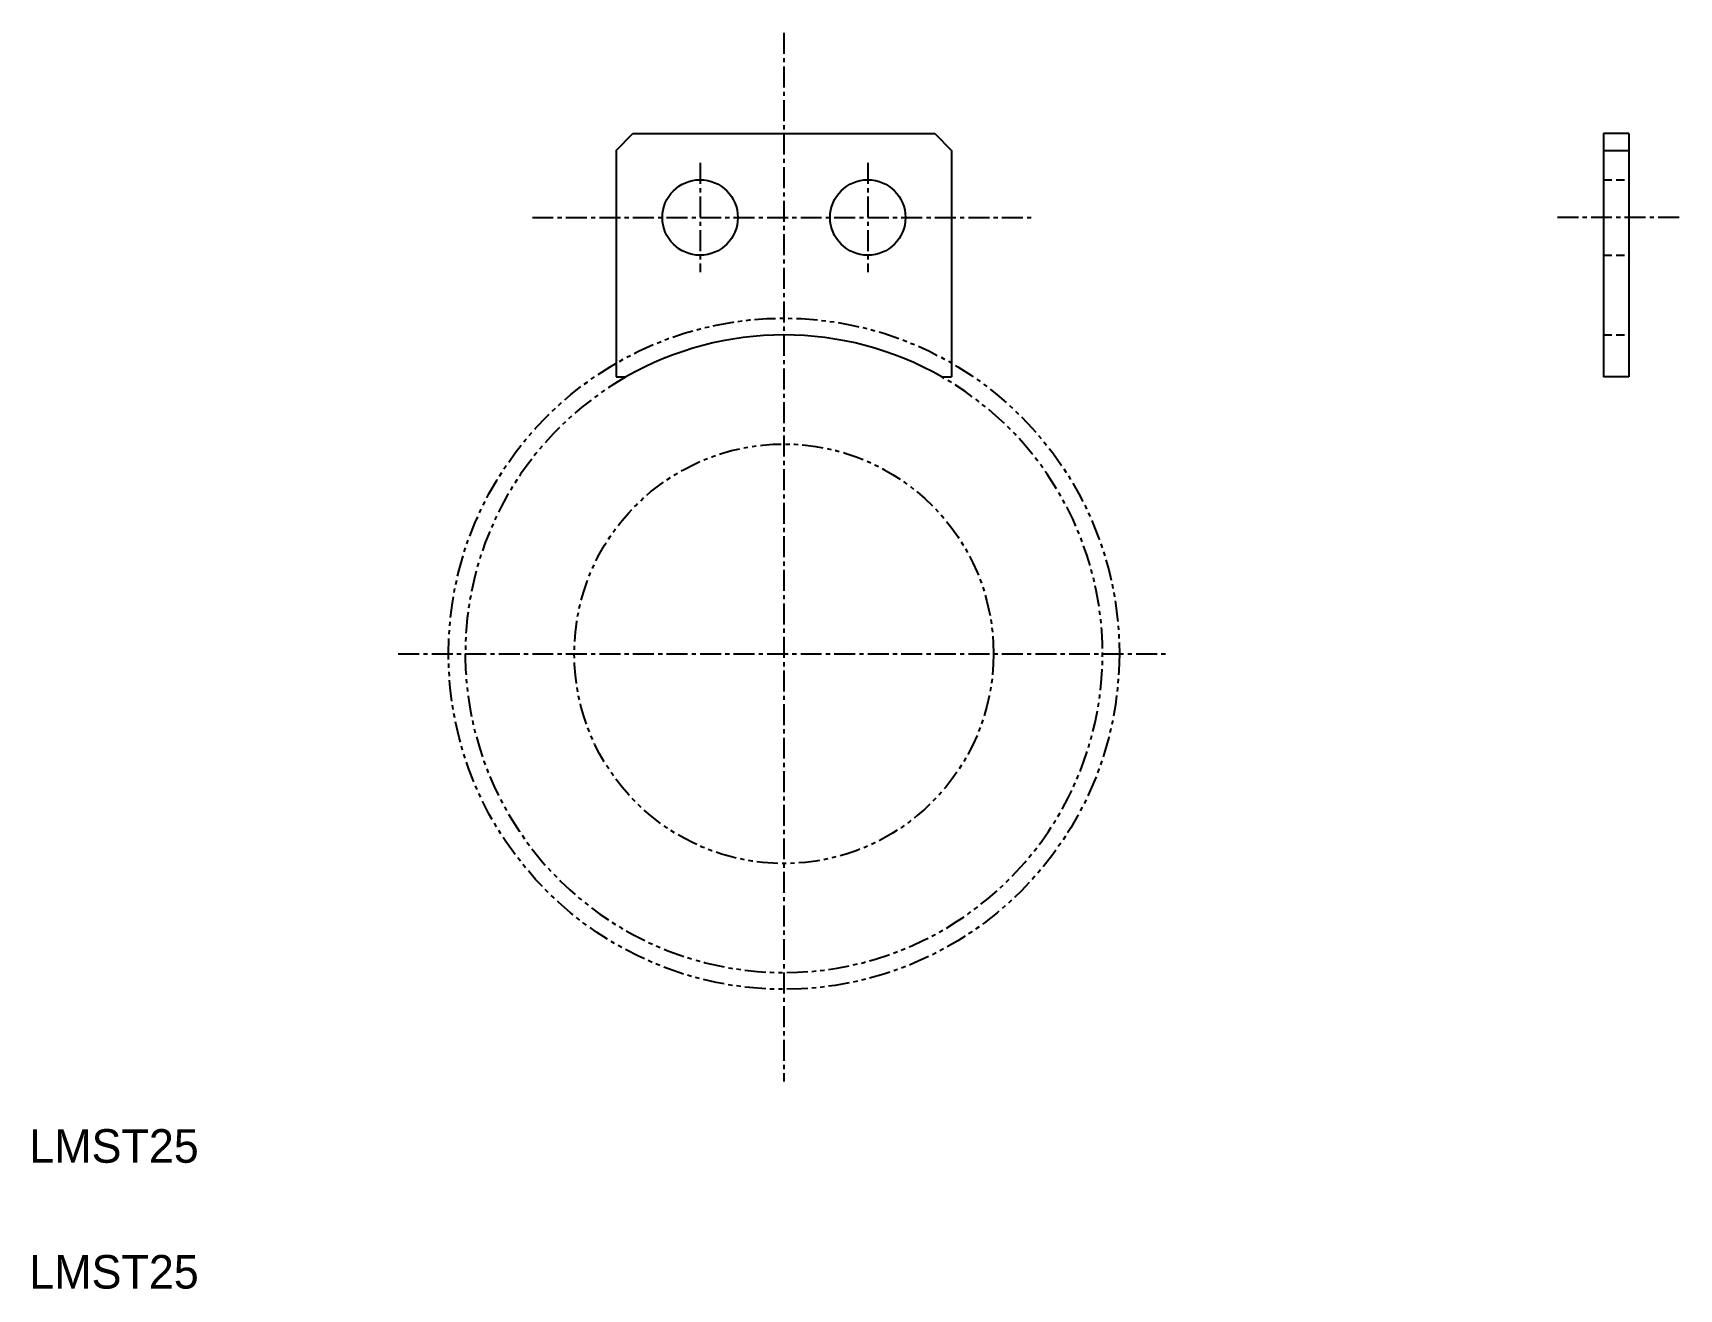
# Model space of a CAD drawing. Extents: x 5.2 to 103.4, y 5 to 79.8.
import ezdxf

# ---------------------------------------------------------------- set-up
doc = ezdxf.new("R2010")
doc.units = 0
for name, pattern in [('CENTER', [2, 1.25, -0.25, 0.25, -0.25]), ('DASHED', [0.75, 0.5, -0.25]), ('PHANTOM', [2.5, 1.25, -0.25, 0.25, -0.25, 0.25, -0.25])]:
    doc.linetypes.add(name, pattern=pattern)
doc.layers.get('0').update_dxf_attribs({"linetype": 'CONTINUOUS'})
doc.layers.add('CENTER', color=1, linetype='CENTER')

msp = doc.modelspace()

# ---------------------------------------------------------------- linework, layer by layer
at = {"color": 7, "linetype": 'CONTINUOUS'}
for p, q in [((40, 72.833), (41, 73.833)), ((41, 73.833), (59, 73.833)), ((59, 73.833), (60, 72.833)), ((98.875, 73.833), (98.875, 59.333)), ((100.375, 73.833), (98.875, 73.833)), ((100.375, 73.833), (100.375, 59.333)), ((40, 72.833), (40, 59.333)), ((60, 72.833), (60, 59.333)), ((98.875, 72.833), (100.375, 72.833)), ((40, 69.458), (40, 69.458)), ((40, 66.083), (40, 66.083)), ((40, 59.333), (40.579, 59.333)), ((59.421, 59.333), (60, 59.333)), ((100.375, 59.333), (98.875, 59.333))]:
    msp.add_line(p, q, dxfattribs=at)
at = {"color": 3, "linetype": 'DASHED'}
for p, q in [((98.875, 71.083), (100.375, 71.083)), ((98.875, 66.583), (100.375, 66.583)), ((98.875, 61.833), (100.375, 61.833))]:
    msp.add_line(p, q, dxfattribs=at)
at = {"color": 7, "linetype": 'CONTINUOUS'}
for centre in [(45, 68.833), (55, 68.833)]:
    msp.add_circle(centre, 2.25, dxfattribs=at)
at = {"color": 3, "linetype": 'PHANTOM'}
for radius in [20, 12.5]:
    msp.add_circle((50, 42.833), radius, dxfattribs=at)
at = {"color": 7, "linetype": 'CONTINUOUS'}
msp.add_arc((50, 42.833), 19, 60.27567, 119.72433, dxfattribs=at)
at = {"color": 3, "linetype": 'PHANTOM'}
msp.add_arc((50, 42.833), 19, 119.72433, 60.27567, dxfattribs=at)
at = {"layer": 'CENTER', "color": 1, "linetype": 'CENTER'}
for p, q in [((50, 79.833), (50, 17.333)), ((45, 72.083), (45, 65.583)), ((55, 72.083), (55, 65.583)), ((35, 68.833), (65, 68.833)), ((103.375, 68.833), (95.875, 68.833)), ((27, 42.833), (73, 42.833))]:
    msp.add_line(p, q, dxfattribs=at)

# ---------------------------------------------------------------- texts
at = {"color": 7, "linetype": 'CONTINUOUS'}
for p in [(5, 12.5), (5, 5)]:
    msp.add_text('LMST25', height=2, dxfattribs=at).set_placement(p)

doc.saveas('drawing.dxf')
